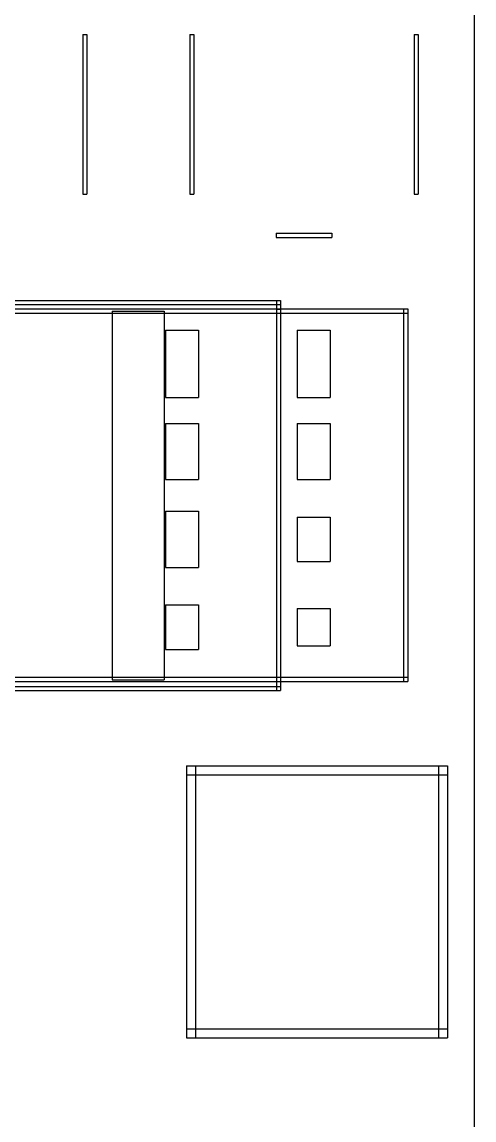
# Model space of a CAD drawing. Header units: metres. Extents: x 0 to 5834, y -4040 to 50.
# Drawn here: x 5318 to 5834, y -2155 to -904 of the extents above; entities that cross this region are included whole.
import ezdxf

# ---------------------------------------------------------------- set-up
doc = ezdxf.new("R2010")
doc.units = ezdxf.units.M

msp = doc.modelspace()

# ---------------------------------------------------------------- linework, layer by layer
msp.add_line((5833.913386, 0), (5833.913386, -4039.968504))
at = {"layer": '1'}
for p, q in [((5387.653543, -918.590551), (5392.377953, -918.590551)), ((5387.653543, -918.590551), (5387.653543, -1100.480315)), ((5392.377953, -918.590551), (5392.377953, -1100.480315)), ((5509.700787, -918.590551), (5514.425197, -918.590551)), ((5509.700787, -918.590551), (5509.700787, -1100.480315)), ((5514.425197, -918.590551), (5514.425197, -1100.480315)), ((5765.606299, -918.590551), (5770.330709, -918.590551)), ((5765.606299, -918.590551), (5765.606299, -1100.480315)), ((5770.330709, -918.590551), (5770.330709, -1100.480315)), ((5387.653543, -1100.480315), (5392.377953, -1100.480315)), ((5509.700787, -1100.480315), (5514.425197, -1100.480315)), ((5765.606299, -1100.480315), (5770.330709, -1100.480315)), ((5608.125984, -1144.968504), (5671.905512, -1144.968504)), ((5608.125984, -1144.968504), (5608.125984, -1149.692913)), ((5608.125984, -1149.692913), (5671.905512, -1149.692913)), ((5671.905512, -1144.968504), (5671.905512, -1149.692913)), ((5053.598425, -1221.425197), (5613.322835, -1221.425197)), ((5608.598425, -1221.425197), (5613.322835, -1221.425197)), ((5608.598425, -1221.425197), (5608.598425, -1235.913386)), ((5613.322835, -1221.425197), (5613.322835, -1235.913386)), ((5613.322835, -1221.425197), (5613.322835, -1226.267717)), ((4893.637795, -1231.188976), (5758.322835, -1231.188976)), ((4893.637795, -1235.913386), (5758.322835, -1235.913386)), ((5053.598425, -1226.267717), (5613.322835, -1226.267717)), ((5421.177165, -1233.860512), (5480.744094, -1233.860512)), ((5421.177165, -1233.860512), (5421.177165, -1653.714291)), ((5480.744094, -1233.860512), (5480.744094, -1653.714291)), ((5608.598425, -1231.307087), (5613.322835, -1231.307087)), ((5608.598425, -1231.307087), (5608.598425, -1655.716535)), ((5608.598425, -1235.913386), (5613.322835, -1235.913386)), ((5613.322835, -1231.307087), (5613.322835, -1655.716535)), ((5753.598425, -1231.188976), (5758.322835, -1231.188976)), ((5753.598425, -1231.188976), (5753.598425, -1655.598425)), ((5758.322835, -1231.188976), (5758.322835, -1655.598425)), ((5758.322835, -1231.188976), (5758.322835, -1235.913386)), ((5482.161417, -1255.260945), (5519.759843, -1255.260945)), ((5482.161417, -1255.260945), (5482.161417, -1332.313819)), ((5519.759843, -1255.260945), (5519.759843, -1332.313819)), ((5632.161417, -1255.260945), (5669.759843, -1255.260945)), ((5632.161417, -1255.260945), (5632.161417, -1332.313819)), ((5669.759843, -1255.260945), (5669.759843, -1332.313819)), ((5482.161417, -1332.313819), (5519.759843, -1332.313819)), ((5632.161417, -1332.313819), (5669.759843, -1332.313819)), ((5482.161417, -1361.822638), (5519.759843, -1361.822638)), ((5482.161417, -1361.822638), (5482.161417, -1425.752165)), ((5519.759843, -1361.822638), (5519.759843, -1425.752165)), ((5632.161417, -1361.822638), (5669.759843, -1361.822638)), ((5632.161417, -1361.822638), (5632.161417, -1425.752165)), ((5669.759843, -1361.822638), (5669.759843, -1425.752165)), ((5482.161417, -1425.752165), (5519.759843, -1425.752165)), ((5632.161417, -1425.752165), (5669.759843, -1425.752165)), ((5482.161417, -1461.822638), (5519.759843, -1461.822638)), ((5482.161417, -1461.822638), (5482.161417, -1525.752165)), ((5519.759843, -1461.822638), (5519.759843, -1525.752165)), ((5632.161417, -1468.384331), (5669.759843, -1468.384331)), ((5632.161417, -1468.384331), (5632.161417, -1519.190472)), ((5669.759843, -1468.384331), (5669.759843, -1519.190472)), ((5482.161417, -1525.752165), (5519.759843, -1525.752165)), ((5632.161417, -1519.190472), (5669.759843, -1519.190472)), ((5482.161417, -1568.384331), (5519.759843, -1568.384331)), ((5482.161417, -1568.384331), (5482.161417, -1619.190472)), ((5519.759843, -1568.384331), (5519.759843, -1619.190472)), ((5632.161417, -1572.602559), (5669.759843, -1572.602559)), ((5632.161417, -1572.602559), (5632.161417, -1614.972244)), ((5669.759843, -1572.602559), (5669.759843, -1614.972244)), ((5482.161417, -1619.190472), (5519.759843, -1619.190472)), ((5632.161417, -1614.972244), (5669.759843, -1614.972244)), ((4893.637795, -1650.874016), (5758.322835, -1650.874016)), ((5608.598425, -1650.874016), (5613.322835, -1650.874016)), ((5608.598425, -1650.874016), (5608.598425, -1666.149606)), ((5613.322835, -1650.874016), (5613.322835, -1666.149606)), ((5758.322835, -1650.874016), (5758.322835, -1655.598425)), ((4893.637795, -1655.598425), (5758.322835, -1655.598425)), ((5053.598425, -1661.425197), (5613.322835, -1661.425197)), ((5421.177165, -1653.714291), (5480.744094, -1653.714291)), ((5608.598425, -1655.716535), (5613.322835, -1655.716535)), ((5613.322835, -1661.425197), (5613.322835, -1666.149606)), ((5753.598425, -1655.598425), (5758.322835, -1655.598425)), ((5053.598425, -1666.149606), (5613.322835, -1666.149606)), ((5608.598425, -1666.149606), (5613.322835, -1666.149606)), ((5506.099213, -1751.987402), (5803.500787, -1751.987402)), ((5506.099213, -1751.987402), (5506.099213, -1761.987402)), ((5506.099213, -1751.987402), (5516.099213, -1751.987402)), ((5506.099213, -1751.987402), (5506.099213, -2061.593701)), ((5506.099213, -1761.987402), (5803.500787, -1761.987402)), ((5516.099213, -1751.987402), (5516.099213, -2061.593701)), ((5793.500787, -1751.987402), (5803.500787, -1751.987402)), ((5793.500787, -1751.987402), (5793.500787, -2061.593701)), ((5803.500787, -1751.987402), (5803.500787, -1761.987402)), ((5803.500787, -1751.987402), (5803.500787, -2061.593701)), ((5506.099213, -2051.593701), (5803.500787, -2051.593701)), ((5506.099213, -2051.593701), (5506.099213, -2061.593701)), ((5803.500787, -2051.593701), (5803.500787, -2061.593701)), ((5506.099213, -2061.593701), (5516.099213, -2061.593701)), ((5506.099213, -2061.593701), (5803.500787, -2061.593701)), ((5793.500787, -2061.593701), (5803.500787, -2061.593701))]:
    msp.add_line(p, q, dxfattribs=at)

doc.saveas('drawing.dxf')
